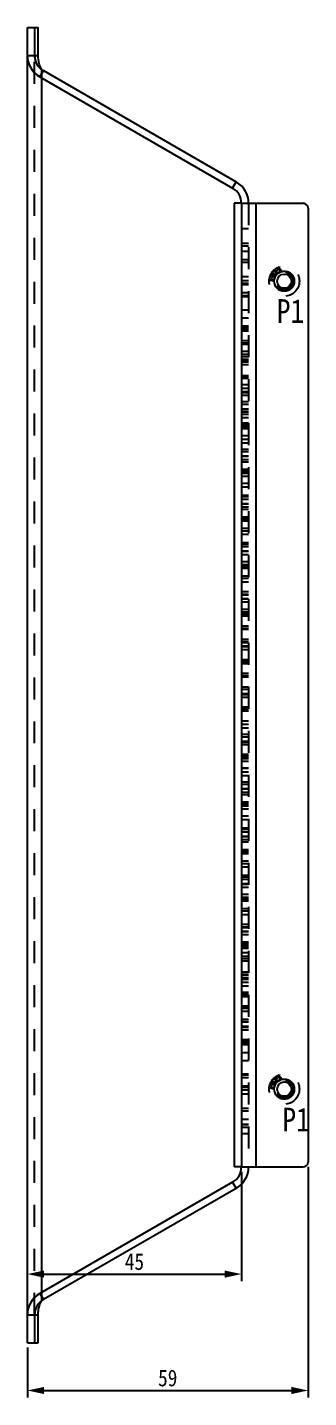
# Model space of a CAD drawing. Header units: millimetres. Extents: x -177 to 18421, y -5017 to 3255.
# Drawn here: x 9912.7 to 9971.8, y -2961.7 to -2673.4 of the extents above; entities that cross this region are included whole.
import ezdxf

# ---------------------------------------------------------------- set-up
doc = ezdxf.new("R2010")
doc.units = ezdxf.units.MM
doc.header["$LTSCALE"] = 46.255
doc.header["$PDMODE"] = 3
doc.header["$PDSIZE"] = 8
doc.linetypes.add('HIDDEN', pattern=[0.2, 0.1, -0.1])
doc.layers.get('0').update_dxf_attribs({"linetype": 'CONTINUOUS'})
doc.layers.get('Defpoints').update_dxf_attribs({"linetype": 'CONTINUOUS'})
doc.layers.add('02___PRT_ALL_AXES', color=7, linetype='CONTINUOUS')
doc.layers.add('DEFAULT_2', color=8, linetype='HIDDEN')
doc.styles.get("Standard").update_dxf_attribs({"font": 'txt', "width": 0.85})
doc.dimstyles.new('DIMSTYLE_1', dxfattribs={"dimtxt": 3.5, "dimasz": 3.5, "dimexe": 1.5, "dimexo": 1, "dimgap": 0.875, "dimtad": 1, "dimdsep": 46, "dimtxsty": 'Standard', "dimblk": '_FILLED', "dimcen": 0.09, "dimadec": 0, "dimazin": 0, "dimtp": 0.01, "dimtm": 0.01, "dimtfac": 1, "dimtofl": 0, "dimtmove": 0, "dimatfit": 3, "dimldrblk": '_FILLED', "dimfxl": 0, "dimtolj": 1, "dimarcsym": 0})

# ---------------------------------------------------------------- blocks, each defined once
blk = doc.blocks.new('_FILLED')
at = {"color": 0, "linetype": 'ByBlock'}
blk.add_solid([(0, 0), (-1, 0.214), (-1, -0.214)], dxfattribs=at)
blk = doc.blocks.new('*D56')
at = {"color": 0, "linetype": 'Continuous', "lineweight": -2, "transparency": 16777216}
for p, q in [((9971.73, -2913.2), (9971.73, -2961.73)), ((9912.73, -2951.22), (9912.73, -2961.73)), ((9916.23, -2960.23), (9968.23, -2960.23))]:
    blk.add_line(p, q, dxfattribs=at)
at = {"layer": 'Defpoints', "color": 0, "linetype": 'Continuous', "transparency": 16777216}
for p in [(9971.73, -2912.2), (9912.73, -2950.22), (9971.73, -2960.23)]:
    blk.add_point(p, dxfattribs=at)
at = {"color": 0, "linetype": 'Continuous', "lineweight": -2, "transparency": 16777216, "xscale": 3.5, "yscale": 3.5, "zscale": 3.5, "rotation": 180}
blk.add_blockref('_FILLED', (9912.73, -2960.23), dxfattribs=at)
at = {"color": 0, "linetype": 'Continuous', "lineweight": -2, "transparency": 16777216, "xscale": 3.5, "yscale": 3.5, "zscale": 3.5}
blk.add_blockref('_FILLED', (9971.73, -2960.23), dxfattribs=at)
at = {"color": 0, "linetype": 'Continuous', "transparency": 16777216, "insert": (9942.23, -2955.85), "char_height": 3.5, "width": 8.5, "attachment_point": 2}
blk.add_mtext('\\A1;59', dxfattribs=at)
blk = doc.blocks.new('*D57')
at = {"color": 0, "linetype": 'Continuous', "lineweight": -2, "transparency": 16777216}
for p, q in [((9957.73, -2914.2), (9957.73, -2937.24)), ((9912.73, -2949.22), (9912.73, -2934.24)), ((9916.23, -2935.74), (9954.23, -2935.74))]:
    blk.add_line(p, q, dxfattribs=at)
at = {"layer": 'Defpoints', "color": 0, "linetype": 'Continuous', "transparency": 16777216}
for p in [(9957.73, -2913.2), (9957.73, -2935.74), (9912.73, -2950.22)]:
    blk.add_point(p, dxfattribs=at)
at = {"color": 0, "linetype": 'Continuous', "lineweight": -2, "transparency": 16777216, "xscale": 3.5, "yscale": 3.5, "zscale": 3.5, "rotation": 180}
blk.add_blockref('_FILLED', (9912.73, -2935.74), dxfattribs=at)
at = {"color": 0, "linetype": 'Continuous', "lineweight": -2, "transparency": 16777216, "xscale": 3.5, "yscale": 3.5, "zscale": 3.5}
blk.add_blockref('_FILLED', (9957.73, -2935.74), dxfattribs=at)
at = {"color": 0, "linetype": 'Continuous', "transparency": 16777216, "insert": (9935.23, -2931.36), "char_height": 3.5, "width": 8.5, "attachment_point": 2}
blk.add_mtext('\\A1;45', dxfattribs=at)

msp = doc.modelspace()

# ---------------------------------------------------------------- linework, layer by layer
at = {"color": 3, "linetype": 'Continuous'}
for p, q in [((9912.731, -2950.218), (9912.731, -2673.415)), ((9915.331, -2683.818), (9955.881, -2707.229)), ((9915.731, -2939.584), (9915.731, -2684.048)), ((9956.231, -2710.433), (9956.231, -2913.199)), ((9957.731, -2710.433), (9956.231, -2710.433)), ((9957.731, -2710.433), (9957.731, -2913.199)), ((9959.231, -2710.433), (9970.731, -2710.433)), ((9960.731, -2710.433), (9960.731, -2913.199)), ((9971.731, -2711.433), (9971.731, -2912.199)), ((9957.731, -2913.199), (9956.231, -2913.199)), ((9959.231, -2913.199), (9970.731, -2913.199)), ((9955.881, -2916.404), (9915.331, -2939.815))]:
    msp.add_line(p, q, dxfattribs=at)
at = {"color": 7, "linetype": 'Continuous'}
for p, q in [((9912.731, -2673.415), (9914.981, -2673.415)), ((9914.231, -2673.415), (9914.231, -2679.314)), ((9914.981, -2679.314), (9914.981, -2673.415)), ((9912.731, -2679.314), (9914.981, -2679.314)), ((9915.331, -2683.818), (9916.081, -2682.518)), ((9916.081, -2682.518), (9956.631, -2705.93)), ((9955.881, -2707.229), (9956.631, -2705.93)), ((9957.731, -2710.433), (9959.231, -2710.433)), ((9957.731, -2913.199), (9959.231, -2913.199)), ((9956.631, -2917.703), (9916.081, -2941.114)), ((9955.881, -2916.404), (9956.631, -2917.703)), ((9915.331, -2939.815), (9916.081, -2941.114)), ((9912.731, -2944.319), (9914.981, -2944.319)), ((9914.231, -2944.319), (9914.231, -2950.218)), ((9914.981, -2950.218), (9914.981, -2944.319)), ((9912.731, -2950.218), (9914.981, -2950.218))]:
    msp.add_line(p, q, dxfattribs=at)
at = {"color": 3, "linetype": 'Continuous'}
for centre, radius, start, end in [((9917.931, -2679.314), 5.2, 180, 240), ((9954.031, -2710.433), 3.7, 0, 60), ((9970.731, -2711.433), 1, 0, 90), ((9954.031, -2913.199), 3.7, 300, 0), ((9970.731, -2912.199), 1, 270, 0), ((9917.931, -2944.319), 5.2, 120, 180)]:
    msp.add_arc(centre, radius, start, end, dxfattribs=at)
at = {"color": 7, "linetype": 'Continuous'}
for centre, radius, start, end in [((9917.931, -2679.314), 3.7, 180, 240), ((9918.508, -2680.443), 3.336, 206.30682, 211.1349), ((9954.031, -2710.433), 5.2, 0, 60), ((9954.031, -2913.199), 5.2, 300, 0), ((9917.931, -2944.319), 3.7, 120, 180)]:
    msp.add_arc(centre, radius, start, end, dxfattribs=at)
for points, knots in [([(9915.337, -2681.496), (9915.281, -2681.342), (9915.064, -2680.635), (9914.981, -2679.889), (9914.981, -2679.314)], [0, 0, 0, 0, 0.2220826, 1, 1, 1, 1]), ([(9914.981, -2944.319), (9914.981, -2944.141), (9915.005, -2943.474), (9915.119, -2942.808), (9915.267, -2942.341)], [0, 0, 0, 0, 0.266172, 1, 1, 1, 1]), ([(9915.267, -2942.341), (9915.293, -2942.26), (9915.397, -2941.956), (9915.533, -2941.662), (9915.656, -2941.461)], [0, 0, 0, 0, 0.2652329, 1, 1, 1, 1])]:
    msp.add_open_spline(points, degree=3, knots=knots, dxfattribs=at)
msp.add_open_spline([(9915.518, -2681.921), (9915.45, -2681.783), (9915.39, -2681.641), (9915.337, -2681.496)], degree=3, dxfattribs=at)
at = {"layer": '02___PRT_ALL_AXES', "color": 8, "linetype": 'HIDDEN'}
for centre, radius in [((9966.731, -2726.816), 3.175), ((9966.731, -2726.816), 2.11), ((9966.731, -2726.816), 1.91), ((9966.731, -2896.816), 3.175), ((9966.731, -2896.816), 2.11), ((9966.731, -2896.816), 1.91)]:
    msp.add_circle(centre, radius, dxfattribs=at)
at = {"layer": '02___PRT_ALL_AXES', "color": 3, "linetype": 'Continuous'}
for centre in [(9966.731, -2726.816), (9966.731, -2896.816)]:
    msp.add_circle(centre, 2.1, dxfattribs=at)
at = {"layer": '02___PRT_ALL_AXES', "color": 7, "linetype": 'Continuous'}
for centre in [(9966.731, -2726.816), (9966.731, -2896.816)]:
    msp.add_circle(centre, 1.5, dxfattribs=at)
at = {"layer": 'DEFAULT_2', "color": 8, "linetype": 'HIDDEN'}
for p, q in [((9914.231, -2944.319), (9914.231, -2679.314)), ((9915.731, -2684.048), (9915.731, -2682.289)), ((9959.231, -2710.433), (9959.231, -2913.199)), ((9959.231, -2715.816), (9957.731, -2715.816)), ((9957.731, -2718.813), (9959.231, -2718.813)), ((9957.731, -2718.816), (9959.231, -2718.816)), ((9957.731, -2719.399), (9959.231, -2719.399)), ((9957.731, -2720.52), (9959.231, -2720.52)), ((9957.731, -2722.228), (9959.231, -2722.228)), ((9957.731, -2722.813), (9959.231, -2722.813)), ((9957.731, -2722.816), (9959.231, -2722.816)), ((9964.58, -2724.481), (9964.63, -2724.463)), ((9964.63, -2724.463), (9964.695, -2724.459)), ((9964.703, -2724.54), (9964.643, -2724.567)), ((9964.695, -2724.459), (9964.752, -2724.464)), ((9964.736, -2724.538), (9964.703, -2724.54)), ((9964.783, -2724.551), (9964.736, -2724.538)), ((9964.752, -2724.464), (9964.814, -2724.493)), ((9964.814, -2724.493), (9964.867, -2724.531)), ((9964.867, -2724.531), (9964.926, -2724.592)), ((9965.144, -2724.491), (9965.292, -2724.398)), ((9965.2, -2724.581), (9965.144, -2724.491)), ((9965.349, -2724.488), (9965.2, -2724.581)), ((9965.292, -2724.398), (9965.349, -2724.488)), ((9965.381, -2724.052), (9965.344, -2723.96)), ((9965.903, -2724.415), (9965.381, -2724.052)), ((9965.798, -2723.884), (9965.473, -2724.014)), ((9965.473, -2724.014), (9965.938, -2724.333)), ((9965.762, -2723.793), (9965.798, -2723.884)), ((9965.958, -2724.485), (9965.903, -2724.415)), ((9965.938, -2724.333), (9965.985, -2724.383)), ((9965.974, -2724.524), (9965.958, -2724.485)), ((9965.975, -2724.593), (9965.974, -2724.524)), ((9965.985, -2724.383), (9966.028, -2724.457)), ((9966.028, -2724.457), (9966.044, -2724.497)), ((9966.044, -2724.497), (9966.064, -2724.58)), ((9957.731, -2725.813), (9959.231, -2725.813)), ((9957.731, -2725.816), (9959.231, -2725.816)), ((9957.731, -2726.642), (9959.231, -2726.642)), ((9957.731, -2727.228), (9959.231, -2727.228)), ((9963.582, -2726.6), (9963.568, -2726.537)), ((9963.579, -2726.435), (9963.606, -2726.376)), ((9963.639, -2726.669), (9963.582, -2726.6)), ((9963.606, -2726.376), (9963.654, -2726.331)), ((9963.741, -2726.717), (9963.639, -2726.669)), ((9963.654, -2726.331), (9963.744, -2726.29)), ((9963.705, -2726.45), (9963.695, -2726.549)), ((9963.695, -2726.549), (9963.711, -2726.601)), ((9963.732, -2726.402), (9963.705, -2726.45)), ((9963.711, -2726.601), (9963.77, -2726.645)), ((9963.778, -2726.369), (9963.732, -2726.402)), ((9963.824, -2726.739), (9963.741, -2726.717)), ((9963.744, -2726.29), (9963.831, -2726.274)), ((9963.77, -2726.645), (9963.832, -2726.664)), ((9963.844, -2726.351), (9963.778, -2726.369)), ((9963.832, -2726.664), (9963.824, -2726.739)), ((9963.831, -2726.274), (9963.937, -2726.286)), ((9964.697, -2725.99), (9963.843, -2725.498)), ((9963.908, -2726.358), (9963.844, -2726.351)), ((9963.875, -2725.429), (9964.55, -2725.819)), ((9963.969, -2726.39), (9963.908, -2726.358)), ((9963.937, -2726.286), (9964.019, -2726.32)), ((9964.55, -2725.819), (9963.956, -2725.274)), ((9964.007, -2726.431), (9963.969, -2726.39)), ((9964.006, -2725.187), (9964.775, -2725.429)), ((9964.023, -2726.483), (9964.007, -2726.431)), ((9964.015, -2726.558), (9964.023, -2726.483)), ((9964.031, -2726.61), (9964.015, -2726.558)), ((9964.019, -2726.32), (9964.098, -2726.378)), ((9964.02, -2726.044), (9964.078, -2725.879)), ((9964.12, -2726.079), (9964.02, -2726.044)), ((9964.068, -2726.664), (9964.031, -2726.61)), ((9964.147, -2726.723), (9964.068, -2726.664)), ((9964.072, -2725.284), (9964.753, -2725.892)), ((9964.94, -2725.568), (9964.072, -2725.284)), ((9964.078, -2725.879), (9964.179, -2725.915)), ((9964.098, -2726.378), (9964.135, -2726.433)), ((9964.775, -2725.429), (9964.1, -2725.04)), ((9964.179, -2725.915), (9964.12, -2726.079)), ((9964.135, -2726.433), (9964.15, -2726.497)), ((9964.142, -2724.978), (9964.996, -2725.47)), ((9964.15, -2726.497), (9964.142, -2726.572)), ((9964.142, -2726.572), (9964.159, -2726.611)), ((9964.23, -2726.744), (9964.147, -2726.723)), ((9964.159, -2726.611), (9964.197, -2726.653)), ((9964.197, -2726.653), (9964.259, -2726.672)), ((9964.315, -2726.753), (9964.23, -2726.744)), ((9964.259, -2726.672), (9964.302, -2726.677)), ((9964.302, -2726.677), (9964.366, -2726.671)), ((9964.401, -2726.75), (9964.315, -2726.753)), ((9964.348, -2726.443), (9964.356, -2726.368)), ((9964.389, -2726.46), (9964.348, -2726.443)), ((9964.356, -2726.368), (9964.418, -2726.387)), ((9964.366, -2726.671), (9964.413, -2726.638)), ((9964.429, -2726.489), (9964.389, -2726.46)), ((9964.491, -2726.709), (9964.401, -2726.75)), ((9964.413, -2726.638), (9964.438, -2726.603)), ((9964.418, -2726.387), (9964.499, -2726.434)), ((9964.446, -2726.529), (9964.429, -2726.489)), ((9964.438, -2726.603), (9964.446, -2726.529)), ((9964.478, -2724.666), (9964.485, -2724.6)), ((9964.48, -2724.722), (9964.478, -2724.666)), ((9964.506, -2724.786), (9964.48, -2724.722)), ((9964.485, -2724.6), (9964.506, -2724.551)), ((9964.538, -2726.664), (9964.491, -2726.709)), ((9964.499, -2726.434), (9964.557, -2726.49)), ((9964.541, -2724.841), (9964.506, -2724.786)), ((9964.565, -2726.617), (9964.538, -2726.664)), ((9964.586, -2724.798), (9964.541, -2724.841)), ((9964.558, -2724.677), (9964.555, -2724.71)), ((9964.555, -2724.71), (9964.566, -2724.758)), ((9964.557, -2726.49), (9964.571, -2726.555)), ((9964.589, -2724.619), (9964.558, -2724.677)), ((9964.571, -2726.555), (9964.565, -2726.617)), ((9964.566, -2724.758), (9964.586, -2724.798)), ((9964.643, -2724.567), (9964.589, -2724.619)), ((9964.753, -2725.892), (9964.697, -2725.99)), ((9964.822, -2724.574), (9964.783, -2724.551)), ((9964.88, -2724.635), (9964.822, -2724.574)), ((9964.847, -2724.872), (9964.883, -2724.838)), ((9964.906, -2724.934), (9964.847, -2724.872)), ((9964.921, -2724.714), (9964.88, -2724.635)), ((9964.883, -2724.838), (9964.923, -2724.771)), ((9964.942, -2724.9), (9964.906, -2724.934)), ((9964.917, -2725.217), (9964.962, -2725.174)), ((9964.984, -2725.271), (9964.917, -2725.217)), ((9964.923, -2724.771), (9964.921, -2724.714)), ((9964.926, -2724.592), (9964.975, -2724.662)), ((9964.996, -2725.47), (9964.94, -2725.568)), ((9965.026, -2724.879), (9964.942, -2724.9)), ((9964.962, -2725.174), (9965.024, -2725.203)), ((9964.975, -2724.662), (9965.001, -2724.726)), ((9965.079, -2725.298), (9964.984, -2725.271)), ((9965.001, -2724.726), (9964.985, -2724.8)), ((9964.985, -2724.8), (9965.065, -2724.812)), ((9965.024, -2725.203), (9965.08, -2725.208)), ((9965.073, -2724.892), (9965.026, -2724.879)), ((9965.065, -2724.812), (9965.127, -2724.841)), ((9965.15, -2724.937), (9965.073, -2724.892)), ((9965.145, -2725.294), (9965.079, -2725.298)), ((9965.08, -2725.208), (9965.14, -2725.181)), ((9965.127, -2724.841), (9965.195, -2724.894)), ((9965.14, -2725.181), (9965.177, -2725.146)), ((9965.223, -2725.249), (9965.145, -2725.294)), ((9965.179, -2724.968), (9965.15, -2724.937)), ((9965.177, -2725.146), (9965.207, -2725.088)), ((9965.205, -2725.031), (9965.179, -2724.968)), ((9965.195, -2724.894), (9965.224, -2724.925)), ((9965.207, -2725.088), (9965.205, -2725.031)), ((9965.241, -2725.232), (9965.223, -2725.249)), ((9965.224, -2724.925), (9965.274, -2724.995)), ((9965.29, -2725.156), (9965.241, -2725.232)), ((9965.274, -2724.995), (9965.296, -2725.091)), ((9965.296, -2725.091), (9965.29, -2725.156)), ((9965.638, -2724.659), (9965.696, -2724.636)), ((9965.681, -2724.734), (9965.638, -2724.659)), ((9965.759, -2724.794), (9965.681, -2724.734)), ((9965.696, -2724.636), (9965.742, -2724.686)), ((9965.742, -2724.686), (9965.793, -2724.712)), ((9965.821, -2724.815), (9965.759, -2724.794)), ((9965.793, -2724.712), (9965.859, -2724.708)), ((9965.91, -2724.802), (9965.821, -2724.815)), ((9965.859, -2724.708), (9965.905, -2724.689)), ((9965.905, -2724.689), (9965.956, -2724.646)), ((9965.957, -2724.784), (9965.91, -2724.802)), ((9965.956, -2724.646), (9965.975, -2724.593)), ((9966.018, -2724.736), (9965.957, -2724.784)), ((9966.049, -2724.678), (9966.018, -2724.736)), ((9966.064, -2724.58), (9966.049, -2724.678)), ((9957.731, -2727.52), (9959.231, -2727.52)), ((9957.731, -2729.228), (9959.231, -2729.228)), ((9957.731, -2729.813), (9959.231, -2729.813)), ((9957.731, -2729.816), (9959.231, -2729.816)), ((9957.731, -2730.056), (9959.231, -2730.056)), ((9957.731, -2732.813), (9959.231, -2732.813)), ((9957.731, -2732.816), (9959.231, -2732.816)), ((9957.731, -2734.52), (9959.231, -2734.52)), ((9957.731, -2736.228), (9959.231, -2736.228)), ((9957.731, -2736.642), (9959.231, -2736.642)), ((9957.731, -2736.813), (9959.231, -2736.813)), ((9957.731, -2736.816), (9959.231, -2736.816)), ((9957.731, -2737.228), (9959.231, -2737.228)), ((9957.731, -2739.313), (9959.231, -2739.313)), ((9957.731, -2739.813), (9959.231, -2739.813)), ((9957.731, -2739.816), (9959.231, -2739.816)), ((9957.731, -2740.056), (9959.231, -2740.056)), ((9957.731, -2741.52), (9959.231, -2741.52)), ((9957.731, -2742.142), (9959.231, -2742.142)), ((9959.231, -2742.728), (9957.731, -2742.728)), ((9957.731, -2743.228), (9959.231, -2743.228)), ((9959.231, -2743.728), (9957.731, -2743.728)), ((9957.731, -2743.813), (9959.231, -2743.813)), ((9957.731, -2743.816), (9959.231, -2743.816)), ((9957.731, -2744.313), (9959.231, -2744.313)), ((9957.731, -2746.642), (9959.231, -2746.642)), ((9957.731, -2746.813), (9959.231, -2746.813)), ((9957.731, -2746.816), (9959.231, -2746.816)), ((9957.731, -2747.142), (9959.231, -2747.142)), ((9957.731, -2747.228), (9959.231, -2747.228)), ((9957.731, -2748.52), (9959.231, -2748.52)), ((9957.731, -2749.313), (9959.231, -2749.313)), ((9957.731, -2750.056), (9959.231, -2750.056)), ((9957.731, -2750.228), (9959.231, -2750.228)), ((9957.731, -2750.813), (9959.231, -2750.813)), ((9957.731, -2750.816), (9959.231, -2750.816)), ((9957.731, -2752.142), (9959.231, -2752.142)), ((9959.231, -2752.728), (9957.731, -2752.728)), ((9959.231, -2753.728), (9957.731, -2753.728)), ((9957.731, -2753.813), (9959.231, -2753.813)), ((9957.731, -2753.816), (9959.231, -2753.816)), ((9957.731, -2754.313), (9959.231, -2754.313)), ((9957.731, -2754.813), (9959.231, -2754.813)), ((9957.731, -2755.52), (9959.231, -2755.52)), ((9957.731, -2756.642), (9959.231, -2756.642)), ((9957.731, -2756.813), (9959.231, -2756.813)), ((9957.731, -2757.142), (9959.231, -2757.142)), ((9957.731, -2757.228), (9959.231, -2757.228)), ((9957.731, -2757.52), (9959.231, -2757.52)), ((9957.731, -2757.813), (9959.231, -2757.813)), ((9957.731, -2757.816), (9959.231, -2757.816)), ((9957.731, -2759.313), (9959.231, -2759.313)), ((9957.731, -2760.056), (9959.231, -2760.056)), ((9957.731, -2760.816), (9959.231, -2760.816)), ((9957.731, -2762.142), (9959.231, -2762.142)), ((9959.231, -2762.728), (9957.731, -2762.728)), ((9957.731, -2763.571), (9959.231, -2763.571)), ((9959.231, -2763.728), (9957.731, -2763.728)), ((9957.731, -2764.313), (9959.231, -2764.313)), ((9957.731, -2764.816), (9959.231, -2764.816)), ((9957.731, -2766.399), (9959.231, -2766.399)), ((9957.731, -2766.642), (9959.231, -2766.642)), ((9957.731, -2766.985), (9959.231, -2766.985)), ((9957.731, -2767.142), (9959.231, -2767.142)), ((9957.731, -2767.228), (9959.231, -2767.228)), ((9957.731, -2767.816), (9959.231, -2767.816)), ((9957.731, -2769.313), (9959.231, -2769.313)), ((9957.731, -2770.056), (9959.231, -2770.056)), ((9957.731, -2771.816), (9959.231, -2771.816)), ((9957.731, -2772.142), (9959.231, -2772.142)), ((9959.231, -2772.728), (9957.731, -2772.728)), ((9957.731, -2773.571), (9959.231, -2773.571)), ((9959.231, -2773.728), (9957.731, -2773.728)), ((9957.731, -2774.313), (9959.231, -2774.313)), ((9957.731, -2774.816), (9959.231, -2774.816)), ((9957.731, -2776.399), (9959.231, -2776.399)), ((9957.731, -2776.642), (9959.231, -2776.642)), ((9957.731, -2776.985), (9959.231, -2776.985)), ((9957.731, -2777.142), (9959.231, -2777.142)), ((9957.731, -2777.228), (9959.231, -2777.228)), ((9957.731, -2778.816), (9959.231, -2778.816)), ((9957.731, -2779.313), (9959.231, -2779.313)), ((9957.731, -2780.056), (9959.231, -2780.056)), ((9957.731, -2781.816), (9959.231, -2781.816)), ((9957.731, -2782.142), (9959.231, -2782.142)), ((9959.231, -2782.728), (9957.731, -2782.728)), ((9957.731, -2783.571), (9959.231, -2783.571)), ((9959.231, -2783.728), (9957.731, -2783.728)), ((9957.731, -2784.313), (9959.231, -2784.313)), ((9957.731, -2785.816), (9959.231, -2785.816)), ((9957.731, -2786.399), (9959.231, -2786.399)), ((9957.731, -2786.642), (9959.231, -2786.642)), ((9957.731, -2786.985), (9959.231, -2786.985)), ((9957.731, -2787.142), (9959.231, -2787.142)), ((9957.731, -2787.228), (9959.231, -2787.228)), ((9957.731, -2788.816), (9959.231, -2788.816)), ((9957.731, -2789.313), (9959.231, -2789.313)), ((9957.731, -2790.056), (9959.231, -2790.056)), ((9957.731, -2792.142), (9959.231, -2792.142)), ((9959.231, -2792.728), (9957.731, -2792.728)), ((9957.731, -2792.816), (9959.231, -2792.816)), ((9957.731, -2793.571), (9959.231, -2793.571)), ((9959.231, -2793.728), (9957.731, -2793.728)), ((9957.731, -2794.313), (9959.231, -2794.313)), ((9957.731, -2795.816), (9959.231, -2795.816)), ((9957.731, -2796.399), (9959.231, -2796.399)), ((9957.731, -2796.642), (9959.231, -2796.642)), ((9957.731, -2796.985), (9959.231, -2796.985)), ((9957.731, -2797.142), (9959.231, -2797.142)), ((9957.731, -2797.228), (9959.231, -2797.228)), ((9957.731, -2799.313), (9959.231, -2799.313)), ((9957.731, -2799.816), (9959.231, -2799.816)), ((9957.731, -2800.056), (9959.231, -2800.056)), ((9957.731, -2802.142), (9959.231, -2802.142)), ((9959.231, -2802.728), (9957.731, -2802.728)), ((9957.731, -2802.816), (9959.231, -2802.816)), ((9957.731, -2803.571), (9959.231, -2803.571)), ((9959.231, -2803.728), (9957.731, -2803.728)), ((9957.731, -2804.313), (9959.231, -2804.313)), ((9957.731, -2806.399), (9959.231, -2806.399)), ((9957.731, -2806.642), (9959.231, -2806.642)), ((9957.731, -2806.816), (9959.231, -2806.816)), ((9957.731, -2806.985), (9959.231, -2806.985)), ((9957.731, -2807.142), (9959.231, -2807.142)), ((9957.731, -2807.228), (9959.231, -2807.228)), ((9957.731, -2809.313), (9959.231, -2809.313)), ((9957.731, -2809.816), (9959.231, -2809.816)), ((9957.731, -2810.056), (9959.231, -2810.056)), ((9957.731, -2812.142), (9959.231, -2812.142)), ((9959.231, -2812.728), (9957.731, -2812.728)), ((9957.731, -2813.571), (9959.231, -2813.571)), ((9959.231, -2813.728), (9957.731, -2813.728)), ((9957.731, -2813.816), (9959.231, -2813.816)), ((9957.731, -2814.313), (9959.231, -2814.313)), ((9957.731, -2816.399), (9959.231, -2816.399)), ((9957.731, -2816.642), (9959.231, -2816.642)), ((9957.731, -2816.816), (9959.231, -2816.816)), ((9957.731, -2816.985), (9959.231, -2816.985)), ((9957.731, -2817.142), (9959.231, -2817.142)), ((9957.731, -2817.228), (9959.231, -2817.228)), ((9957.731, -2819.313), (9959.231, -2819.313)), ((9957.731, -2820.056), (9959.231, -2820.056)), ((9957.731, -2820.816), (9959.231, -2820.816)), ((9957.731, -2822.142), (9959.231, -2822.142)), ((9959.231, -2822.728), (9957.731, -2822.728)), ((9957.731, -2823.571), (9959.231, -2823.571)), ((9959.231, -2823.728), (9957.731, -2823.728)), ((9957.731, -2823.816), (9959.231, -2823.816)), ((9957.731, -2824.313), (9959.231, -2824.313)), ((9957.731, -2826.316), (9959.231, -2826.316)), ((9957.731, -2826.399), (9959.231, -2826.399)), ((9957.731, -2826.642), (9959.231, -2826.642)), ((9957.731, -2826.985), (9959.231, -2826.985)), ((9957.731, -2827.142), (9959.231, -2827.142)), ((9957.731, -2827.228), (9959.231, -2827.228)), ((9957.731, -2827.816), (9959.231, -2827.816)), ((9957.731, -2829.313), (9959.231, -2829.313)), ((9959.231, -2829.316), (9957.731, -2829.316)), ((9957.731, -2830.056), (9959.231, -2830.056)), ((9957.731, -2830.816), (9959.231, -2830.816)), ((9957.731, -2832.142), (9959.231, -2832.142)), ((9959.231, -2832.728), (9957.731, -2832.728)), ((9957.731, -2833.571), (9959.231, -2833.571)), ((9959.231, -2833.728), (9957.731, -2833.728)), ((9957.731, -2834.313), (9959.231, -2834.313)), ((9957.731, -2834.816), (9959.231, -2834.816)), ((9957.731, -2836.399), (9959.231, -2836.399)), ((9957.731, -2836.642), (9959.231, -2836.642)), ((9957.731, -2836.985), (9959.231, -2836.985)), ((9957.731, -2837.142), (9959.231, -2837.142)), ((9957.731, -2837.228), (9959.231, -2837.228)), ((9957.731, -2837.816), (9959.231, -2837.816)), ((9957.731, -2839.313), (9959.231, -2839.313)), ((9957.731, -2840.056), (9959.231, -2840.056)), ((9957.731, -2841.816), (9959.231, -2841.816)), ((9957.731, -2842.142), (9959.231, -2842.142)), ((9959.231, -2842.728), (9957.731, -2842.728)), ((9957.731, -2843.571), (9959.231, -2843.571)), ((9959.231, -2843.728), (9957.731, -2843.728)), ((9957.731, -2844.313), (9959.231, -2844.313)), ((9957.731, -2844.816), (9959.231, -2844.816)), ((9957.731, -2846.399), (9959.231, -2846.399)), ((9957.731, -2846.642), (9959.231, -2846.642)), ((9957.731, -2846.985), (9959.231, -2846.985)), ((9957.731, -2847.142), (9959.231, -2847.142)), ((9957.731, -2847.228), (9959.231, -2847.228)), ((9957.731, -2848.816), (9959.231, -2848.816)), ((9957.731, -2849.313), (9959.231, -2849.313)), ((9957.731, -2850.056), (9959.231, -2850.056)), ((9957.731, -2851.816), (9959.231, -2851.816)), ((9957.731, -2852.142), (9959.231, -2852.142)), ((9959.231, -2852.728), (9957.731, -2852.728)), ((9957.731, -2853.571), (9959.231, -2853.571)), ((9959.231, -2853.728), (9957.731, -2853.728)), ((9957.731, -2854.313), (9959.231, -2854.313)), ((9957.731, -2855.816), (9959.231, -2855.816)), ((9957.731, -2856.399), (9959.231, -2856.399)), ((9957.731, -2856.642), (9959.231, -2856.642)), ((9957.731, -2856.985), (9959.231, -2856.985)), ((9957.731, -2857.142), (9959.231, -2857.142)), ((9957.731, -2857.228), (9959.231, -2857.228)), ((9957.731, -2858.816), (9959.231, -2858.816)), ((9957.731, -2859.313), (9959.231, -2859.313)), ((9957.731, -2860.056), (9959.231, -2860.056)), ((9957.731, -2862.142), (9959.231, -2862.142)), ((9959.231, -2862.728), (9957.731, -2862.728)), ((9957.731, -2862.816), (9959.231, -2862.816)), ((9957.731, -2863.571), (9959.231, -2863.571)), ((9959.231, -2863.728), (9957.731, -2863.728)), ((9957.731, -2864.313), (9959.231, -2864.313)), ((9957.731, -2865.813), (9959.231, -2865.813)), ((9957.731, -2865.816), (9959.231, -2865.816)), ((9957.731, -2866.106), (9959.231, -2866.106)), ((9957.731, -2866.399), (9959.231, -2866.399)), ((9957.731, -2866.813), (9959.231, -2866.813)), ((9957.731, -2866.985), (9959.231, -2866.985)), ((9957.731, -2867.142), (9959.231, -2867.142)), ((9957.731, -2868.106), (9959.231, -2868.106)), ((9957.731, -2868.813), (9959.231, -2868.813)), ((9957.731, -2869.313), (9959.231, -2869.313)), ((9957.731, -2869.813), (9959.231, -2869.813)), ((9957.731, -2869.816), (9959.231, -2869.816)), ((9957.731, -2872.142), (9959.231, -2872.142)), ((9959.231, -2872.728), (9957.731, -2872.728)), ((9957.731, -2872.813), (9959.231, -2872.813)), ((9957.731, -2872.816), (9959.231, -2872.816)), ((9957.731, -2873.399), (9959.231, -2873.399)), ((9957.731, -2873.571), (9959.231, -2873.571)), ((9959.231, -2873.728), (9957.731, -2873.728)), ((9957.731, -2874.313), (9959.231, -2874.313)), ((9957.731, -2875.106), (9959.231, -2875.106)), ((9957.731, -2876.399), (9959.231, -2876.399)), ((9957.731, -2876.813), (9959.231, -2876.813)), ((9957.731, -2876.816), (9959.231, -2876.816)), ((9957.731, -2876.985), (9959.231, -2876.985)), ((9957.731, -2877.142), (9959.231, -2877.142)), ((9959.231, -2877.416), (9957.731, -2877.416)), ((9957.731, -2879.313), (9959.231, -2879.313)), ((9957.731, -2879.416), (9959.231, -2879.416)), ((9957.731, -2879.813), (9959.231, -2879.813)), ((9957.731, -2879.816), (9959.231, -2879.816)), ((9957.731, -2880.399), (9959.231, -2880.399)), ((9957.731, -2882.106), (9959.231, -2882.106)), ((9957.731, -2882.142), (9959.231, -2882.142)), ((9959.231, -2882.728), (9957.731, -2882.728)), ((9957.731, -2883.571), (9959.231, -2883.571)), ((9959.231, -2883.728), (9957.731, -2883.728)), ((9957.731, -2883.813), (9959.231, -2883.813)), ((9957.731, -2883.816), (9959.231, -2883.816)), ((9957.731, -2884.313), (9959.231, -2884.313)), ((9957.731, -2886.399), (9959.231, -2886.399)), ((9957.731, -2886.813), (9959.231, -2886.813)), ((9957.731, -2886.816), (9959.231, -2886.816)), ((9957.731, -2886.985), (9959.231, -2886.985)), ((9957.731, -2887.142), (9959.231, -2887.142)), ((9957.731, -2887.399), (9959.231, -2887.399)), ((9957.731, -2889.106), (9959.231, -2889.106)), ((9957.731, -2890.813), (9959.231, -2890.813)), ((9957.731, -2890.816), (9959.231, -2890.816)), ((9957.731, -2893.571), (9959.231, -2893.571)), ((9957.731, -2893.813), (9959.231, -2893.813)), ((9957.731, -2893.816), (9959.231, -2893.816)), ((9957.731, -2894.399), (9959.231, -2894.399)), ((9964.478, -2894.666), (9964.485, -2894.6)), ((9964.485, -2894.6), (9964.506, -2894.551)), ((9964.589, -2894.619), (9964.558, -2894.677)), ((9964.58, -2894.481), (9964.63, -2894.463)), ((9964.643, -2894.567), (9964.589, -2894.619)), ((9964.63, -2894.463), (9964.695, -2894.459)), ((9964.703, -2894.54), (9964.643, -2894.567)), ((9964.695, -2894.459), (9964.752, -2894.464)), ((9964.736, -2894.538), (9964.703, -2894.54)), ((9964.783, -2894.551), (9964.736, -2894.538)), ((9964.752, -2894.464), (9964.814, -2894.493)), ((9964.822, -2894.574), (9964.783, -2894.551)), ((9964.814, -2894.493), (9964.867, -2894.531)), ((9964.88, -2894.635), (9964.822, -2894.574)), ((9964.867, -2894.531), (9964.926, -2894.592)), ((9964.921, -2894.714), (9964.88, -2894.635)), ((9964.926, -2894.592), (9964.975, -2894.662)), ((9965.144, -2894.491), (9965.292, -2894.398)), ((9965.2, -2894.581), (9965.144, -2894.491)), ((9965.349, -2894.488), (9965.2, -2894.581)), ((9965.292, -2894.398), (9965.349, -2894.488)), ((9965.381, -2894.052), (9965.344, -2893.96)), ((9965.903, -2894.415), (9965.381, -2894.052)), ((9965.798, -2893.884), (9965.473, -2894.014)), ((9965.473, -2894.014), (9965.938, -2894.333)), ((9965.638, -2894.659), (9965.696, -2894.636)), ((9965.696, -2894.636), (9965.742, -2894.686)), ((9965.762, -2893.793), (9965.798, -2893.884)), ((9965.958, -2894.485), (9965.903, -2894.415)), ((9965.905, -2894.689), (9965.956, -2894.646)), ((9965.938, -2894.333), (9965.985, -2894.383)), ((9965.956, -2894.646), (9965.975, -2894.593)), ((9965.974, -2894.524), (9965.958, -2894.485)), ((9965.975, -2894.593), (9965.974, -2894.524)), ((9965.985, -2894.383), (9966.028, -2894.457)), ((9966.028, -2894.457), (9966.044, -2894.497)), ((9966.044, -2894.497), (9966.064, -2894.58)), ((9966.064, -2894.58), (9966.049, -2894.678)), ((9957.731, -2896.106), (9959.231, -2896.106)), ((9957.731, -2896.399), (9959.231, -2896.399)), ((9957.731, -2896.985), (9959.231, -2896.985)), ((9963.582, -2896.6), (9963.568, -2896.537)), ((9963.579, -2896.435), (9963.606, -2896.376)), ((9963.639, -2896.669), (9963.582, -2896.6)), ((9963.606, -2896.376), (9963.654, -2896.331)), ((9963.741, -2896.717), (9963.639, -2896.669)), ((9963.654, -2896.331), (9963.744, -2896.29)), ((9963.705, -2896.45), (9963.695, -2896.549)), ((9963.695, -2896.549), (9963.711, -2896.601)), ((9963.732, -2896.402), (9963.705, -2896.45)), ((9963.711, -2896.601), (9963.77, -2896.645)), ((9963.778, -2896.369), (9963.732, -2896.402)), ((9963.824, -2896.739), (9963.741, -2896.717)), ((9963.744, -2896.29), (9963.831, -2896.274)), ((9963.77, -2896.645), (9963.832, -2896.664)), ((9963.844, -2896.351), (9963.778, -2896.369)), ((9963.832, -2896.664), (9963.824, -2896.739)), ((9963.831, -2896.274), (9963.937, -2896.286)), ((9964.697, -2895.99), (9963.843, -2895.498)), ((9963.908, -2896.358), (9963.844, -2896.351)), ((9963.875, -2895.429), (9964.55, -2895.819)), ((9963.969, -2896.39), (9963.908, -2896.358)), ((9963.937, -2896.286), (9964.019, -2896.32)), ((9964.55, -2895.819), (9963.956, -2895.274)), ((9964.007, -2896.431), (9963.969, -2896.39)), ((9964.006, -2895.187), (9964.775, -2895.429)), ((9964.023, -2896.483), (9964.007, -2896.431)), ((9964.015, -2896.558), (9964.023, -2896.483)), ((9964.031, -2896.61), (9964.015, -2896.558)), ((9964.019, -2896.32), (9964.098, -2896.378)), ((9964.02, -2896.044), (9964.078, -2895.879)), ((9964.12, -2896.079), (9964.02, -2896.044)), ((9964.068, -2896.664), (9964.031, -2896.61)), ((9964.147, -2896.723), (9964.068, -2896.664)), ((9964.072, -2895.284), (9964.753, -2895.892)), ((9964.94, -2895.568), (9964.072, -2895.284)), ((9964.078, -2895.879), (9964.179, -2895.915)), ((9964.098, -2896.378), (9964.135, -2896.433)), ((9964.775, -2895.429), (9964.1, -2895.04)), ((9964.179, -2895.915), (9964.12, -2896.079)), ((9964.135, -2896.433), (9964.15, -2896.497)), ((9964.142, -2894.978), (9964.996, -2895.47)), ((9964.15, -2896.497), (9964.142, -2896.572)), ((9964.142, -2896.572), (9964.159, -2896.611)), ((9964.23, -2896.744), (9964.147, -2896.723)), ((9964.159, -2896.611), (9964.197, -2896.653)), ((9964.197, -2896.653), (9964.259, -2896.672)), ((9964.315, -2896.753), (9964.23, -2896.744)), ((9964.259, -2896.672), (9964.302, -2896.677)), ((9964.302, -2896.677), (9964.366, -2896.671)), ((9964.401, -2896.75), (9964.315, -2896.753)), ((9964.348, -2896.443), (9964.356, -2896.368)), ((9964.389, -2896.46), (9964.348, -2896.443)), ((9964.356, -2896.368), (9964.418, -2896.387)), ((9964.366, -2896.671), (9964.413, -2896.638)), ((9964.429, -2896.489), (9964.389, -2896.46)), ((9964.491, -2896.709), (9964.401, -2896.75)), ((9964.413, -2896.638), (9964.438, -2896.603)), ((9964.418, -2896.387), (9964.499, -2896.434)), ((9964.446, -2896.529), (9964.429, -2896.489)), ((9964.438, -2896.603), (9964.446, -2896.529)), ((9964.48, -2894.722), (9964.478, -2894.666)), ((9964.506, -2894.786), (9964.48, -2894.722)), ((9964.538, -2896.664), (9964.491, -2896.709)), ((9964.499, -2896.434), (9964.557, -2896.49)), ((9964.541, -2894.841), (9964.506, -2894.786)), ((9964.565, -2896.617), (9964.538, -2896.664)), ((9964.586, -2894.798), (9964.541, -2894.841)), ((9964.558, -2894.677), (9964.555, -2894.71)), ((9964.555, -2894.71), (9964.566, -2894.758)), ((9964.557, -2896.49), (9964.571, -2896.555)), ((9964.571, -2896.555), (9964.565, -2896.617)), ((9964.566, -2894.758), (9964.586, -2894.798)), ((9964.753, -2895.892), (9964.697, -2895.99)), ((9964.847, -2894.872), (9964.883, -2894.838)), ((9964.906, -2894.934), (9964.847, -2894.872)), ((9964.883, -2894.838), (9964.923, -2894.771)), ((9964.942, -2894.9), (9964.906, -2894.934)), ((9964.917, -2895.217), (9964.962, -2895.174)), ((9964.984, -2895.271), (9964.917, -2895.217)), ((9964.923, -2894.771), (9964.921, -2894.714)), ((9964.996, -2895.47), (9964.94, -2895.568)), ((9965.026, -2894.879), (9964.942, -2894.9)), ((9964.962, -2895.174), (9965.024, -2895.203)), ((9964.975, -2894.662), (9965.001, -2894.726)), ((9965.079, -2895.298), (9964.984, -2895.271)), ((9965.001, -2894.726), (9964.985, -2894.8)), ((9964.985, -2894.8), (9965.065, -2894.812)), ((9965.024, -2895.203), (9965.08, -2895.208)), ((9965.073, -2894.892), (9965.026, -2894.879)), ((9965.065, -2894.812), (9965.127, -2894.841)), ((9965.15, -2894.937), (9965.073, -2894.892)), ((9965.145, -2895.294), (9965.079, -2895.298)), ((9965.08, -2895.208), (9965.14, -2895.181)), ((9965.127, -2894.841), (9965.195, -2894.894)), ((9965.14, -2895.181), (9965.177, -2895.146)), ((9965.223, -2895.249), (9965.145, -2895.294)), ((9965.179, -2894.968), (9965.15, -2894.937)), ((9965.177, -2895.146), (9965.207, -2895.088)), ((9965.205, -2895.031), (9965.179, -2894.968)), ((9965.195, -2894.894), (9965.224, -2894.925)), ((9965.207, -2895.088), (9965.205, -2895.031)), ((9965.241, -2895.232), (9965.223, -2895.249)), ((9965.224, -2894.925), (9965.274, -2894.995)), ((9965.29, -2895.156), (9965.241, -2895.232)), ((9965.274, -2894.995), (9965.296, -2895.091)), ((9965.296, -2895.091), (9965.29, -2895.156)), ((9965.681, -2894.734), (9965.638, -2894.659)), ((9965.759, -2894.794), (9965.681, -2894.734)), ((9965.742, -2894.686), (9965.793, -2894.712)), ((9965.821, -2894.815), (9965.759, -2894.794)), ((9965.793, -2894.712), (9965.859, -2894.708)), ((9965.91, -2894.802), (9965.821, -2894.815)), ((9965.859, -2894.708), (9965.905, -2894.689)), ((9965.957, -2894.784), (9965.91, -2894.802)), ((9966.018, -2894.736), (9965.957, -2894.784)), ((9966.049, -2894.678), (9966.018, -2894.736)), ((9957.731, -2897.813), (9959.231, -2897.813)), ((9957.731, -2897.816), (9959.231, -2897.816)), ((9957.731, -2900.813), (9959.231, -2900.813)), ((9957.731, -2900.816), (9959.231, -2900.816)), ((9957.731, -2901.399), (9959.231, -2901.399)), ((9957.731, -2903.106), (9959.231, -2903.106)), ((9957.731, -2904.216), (9959.231, -2904.216)), ((9957.731, -2904.228), (9959.231, -2904.228)), ((9957.731, -2904.813), (9959.231, -2904.813)), ((9957.731, -2904.816), (9959.231, -2904.816)), ((9959.231, -2906.216), (9957.731, -2906.216)), ((9915.731, -2941.344), (9915.731, -2939.584))]:
    msp.add_line(p, q, dxfattribs=at)
for centre in [(9966.731, -2726.816), (9966.731, -2896.816)]:
    msp.add_circle(centre, 1.8, dxfattribs=at)
for centre, radius, start, end in [((9917.921, -2679.316), 3.69, 179.97375, 199.69215), ((9917.945, -2679.307), 3.716, 199.69788, 216.10471), ((9917.954, -2679.294), 3.73, 216.1788, 219.12885), ((9917.962, -2679.288), 3.741, 219.12713, 220.94561), ((9917.944, -2679.304), 3.717, 220.94163, 224.764), ((9917.928, -2679.318), 3.695, 224.78765, 233.52197), ((9918.135, -2680.665), 2.901, 211.18897, 214.04054), ((9917.96, -2944.324), 3.729, 161.2752, 179.92289), ((9917.948, -2944.323), 3.718, 159.45469, 161.22777), ((9917.933, -2944.317), 3.702, 158.29426, 159.45438), ((9917.922, -2944.314), 3.691, 147.68549, 158.27795), ((9917.945, -2944.329), 3.718, 141.45357, 147.67621), ((9917.941, -2944.326), 3.712, 139.14096, 141.45155), ((9917.936, -2944.324), 3.708, 126.49902, 139.11742), ((9918.131, -2942.965), 2.896, 145.95844, 148.70349)]:
    msp.add_arc(centre, radius, start, end, dxfattribs=at)

# ---------------------------------------------------------------- texts
at = {"color": 2, "linetype": 'Continuous', "char_height": 5, "width": 8.5, "attachment_point": 1, "line_spacing_factor": 0.9}
for insert in [(9965.154, -2730.596), (9966.335, -2900.718)]:
    msp.add_mtext('P1', dxfattribs=dict(at, insert=insert))

# ---------------------------------------------------------------- dimensions: what is measured, and where the dimension line sits
at = {"color": 2, "linetype": 'Continuous'}
for base, p2, text, picture, middle in [((9971.731, -2960.227), (9971.731, -2912.199), '59', '*D56', (9942.231, -2960.227)), ((9957.731, -2935.739), (9957.731, -2913.199), '45', '*D57', (9935.231, -2935.739))]:
    dim = msp.add_linear_dim(base=base, p1=(9912.731, -2950.218), p2=p2, text=text, dimstyle='DIMSTYLE_1', dxfattribs=at)
    dim.commit()
    dim.dimension.update_dxf_attribs({"geometry": picture, "text_midpoint": middle, "dimtype": 160})

doc.saveas('drawing.dxf')
